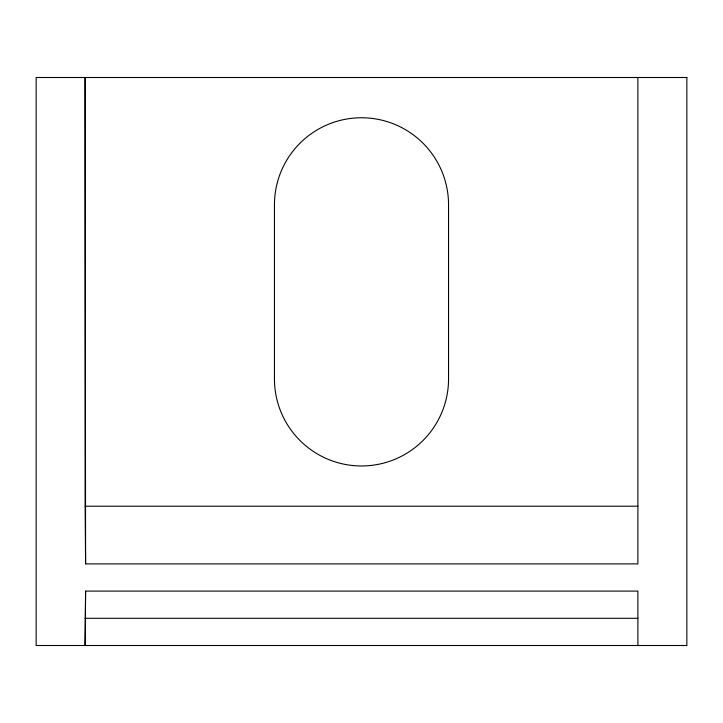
<?xml version="1.0" encoding="UTF-8"?>
<svg xmlns="http://www.w3.org/2000/svg" width="723" height="723" viewBox="0 0 723 723"><rect width="100%" height="100%" fill="white"/><g stroke="black" fill="none" stroke-linecap="round" stroke-linejoin="round"><path stroke-width="1.08" d="M85.594 591.098L85.115 645.503L85.594 591.098L637.885 591.098L637.885 645.503M637.885 77.497L637.885 563.895L85.594 563.895L85.115 77.497L85.115 506.217L637.885 506.217M85.115 618.301L637.885 618.301M85.115 506.217L85.594 563.895M686.85 77.497L36.15 77.497L36.15 645.503L686.85 645.503L686.85 77.497M448.549 378.906L448.549 204.808A87.049 87.049 0 0 0 361.5 117.759A87.049 87.049 0 0 0 274.451 204.808L274.451 378.906A87.049 87.049 0 0 0 361.5 465.964A87.049 87.049 0 0 0 448.549 378.906"/></g></svg>
